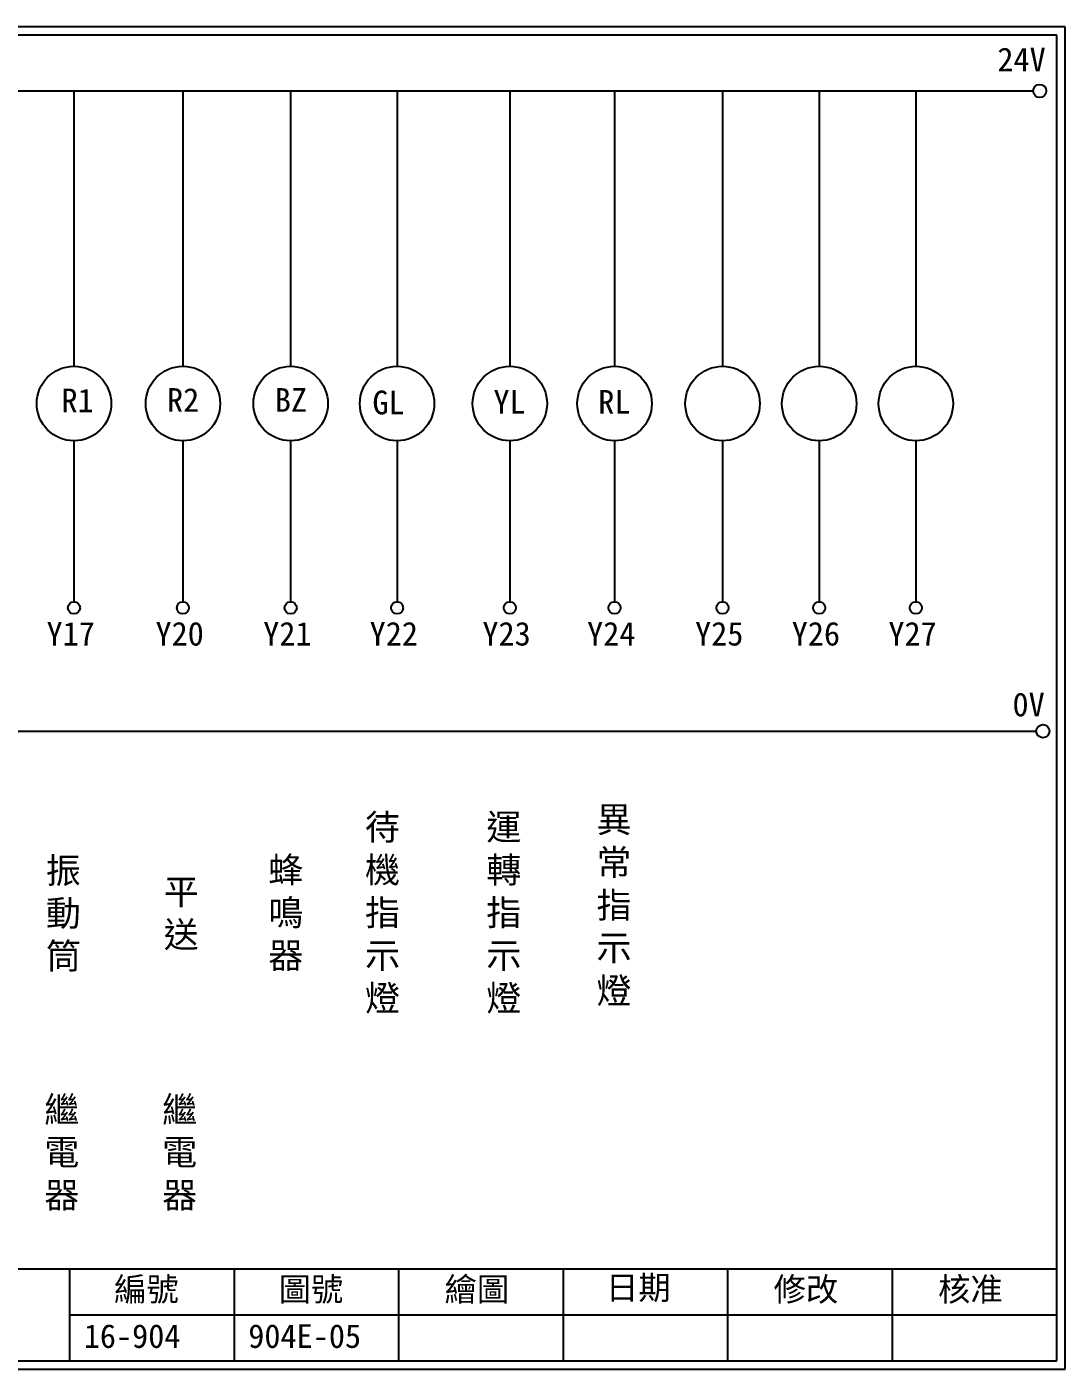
# Model space of a CAD drawing. Extents: x 889 to 1176, y 251 to 455.
# Drawn here: x 1018.3 to 1176.1, y 251.2 to 455.2 of the extents above; entities that cross this region are included whole.
import ezdxf

# ---------------------------------------------------------------- set-up
doc = ezdxf.new("R2010")
doc.units = 0
doc.layers.get('0').update_dxf_attribs({"linetype": 'CONTINUOUS'})
doc.layers.add('圖框層', color=7, linetype='CONTINUOUS')
doc.layers.add('標尺寸層', color=3, linetype='CONTINUOUS')
doc.styles.add('CNS', font='romanc.shx', dxfattribs={"bigfont": 'chineset.shx'})
doc.styles.add('STSL', font='kaiu.ttf')

msp = doc.modelspace()

# ---------------------------------------------------------------- linework, layer by layer
at = {"color": 0}
for centre in [(1172.21, 445.42), (1172.69, 348.15)]:
    msp.add_circle(centre, 1, dxfattribs=at)
at = {"layer": '圖框層', "color": 0}
for p, q in [((1176.07, 455.16), (889.07, 455.16)), ((1176.07, 251.2), (1176.07, 455.16)), ((1174.82, 453.91), (890.32, 453.91)), ((1174.82, 252.44), (1174.82, 453.91)), ((890.32, 266.44), (1174.82, 266.44)), ((1024.82, 252.44), (1024.82, 266.44)), ((1049.82, 252.44), (1049.82, 266.44)), ((1074.82, 252.44), (1074.82, 266.44)), ((1099.82, 252.44), (1099.82, 266.44)), ((1124.82, 252.44), (1124.82, 266.44)), ((1149.82, 252.44), (1149.82, 266.44)), ((1024.82, 259.44), (1174.82, 259.44)), ((889.07, 251.2), (1176.07, 251.2)), ((890.32, 252.44), (1174.82, 252.44))]:
    msp.add_line(p, q, dxfattribs=at)
at = {"layer": '標尺寸層', "color": 0}
for p, q in [((893.61, 445.42), (1171.21, 445.42)), ((1025.44, 445.42), (1025.44, 403.59)), ((1042, 445.42), (1042, 403.59)), ((1058.37, 445.42), (1058.37, 403.59)), ((1074.54, 445.42), (1074.54, 403.59)), ((1091.68, 445.42), (1091.68, 403.59)), ((1107.59, 445.42), (1107.59, 403.59)), ((1124, 445.42), (1124, 403.59)), ((1138.69, 445.42), (1138.69, 403.59)), ((1153.38, 445.42), (1153.38, 403.59)), ((1025.44, 392.26), (1025.44, 367.81)), ((1042, 392.26), (1042, 367.81)), ((1058.37, 392.26), (1058.37, 367.81)), ((1074.54, 392.26), (1074.54, 367.81)), ((1091.68, 392.26), (1091.68, 367.81)), ((1107.59, 392.26), (1107.59, 367.81)), ((1124, 392.26), (1124, 367.81)), ((1138.69, 392.26), (1138.69, 367.81)), ((1153.38, 392.26), (1153.38, 367.81)), ((893.82, 348.15), (1171.69, 348.15))]:
    msp.add_line(p, q, dxfattribs=at)
for centre, radius in [((1025.44, 397.92), 5.66), ((1042, 397.92), 5.66), ((1058.37, 397.92), 5.66), ((1074.54, 397.92), 5.66), ((1091.68, 397.92), 5.66), ((1107.59, 397.92), 5.66), ((1124, 397.92), 5.66), ((1138.69, 397.92), 5.66), ((1153.38, 397.92), 5.66), ((1025.44, 366.89), 0.92), ((1042, 366.89), 0.92), ((1058.37, 366.89), 0.92), ((1074.54, 366.89), 0.92), ((1091.68, 366.89), 0.92), ((1107.59, 366.89), 0.92), ((1124, 366.89), 0.92), ((1138.69, 366.89), 0.92), ((1153.38, 366.89), 0.92)]:
    msp.add_circle(centre, radius, dxfattribs=at)

# ---------------------------------------------------------------- texts
at = {"layer": '圖框層', "color": 0, "style": 'STSL'}
for s, p in [('24V', (1165.77, 448.41)), ('R1', (1023.54, 396.6)), ('R2', (1039.58, 396.67)), ('BZ', (1055.96, 396.67)), ('GL', (1070.8, 396.29)), ('YL', (1089.19, 396.38)), ('RL', (1105.11, 396.38)), ('Y17', (1021.27, 361.15)), ('Y20', (1037.83, 361.15)), ('Y21', (1054.2, 361.15)), ('Y22', (1070.37, 361.15)), ('Y23', (1087.51, 361.15)), ('Y24', (1103.42, 361.15)), ('Y25', (1119.83, 361.15)), ('Y26', (1134.52, 361.15)), ('Y27', (1149.21, 361.15)), ('0V', (1168.07, 350.4)), ('編號', (1031.54, 261.53)), ('圖號', (1056.54, 261.53)), ('繪圖', (1081.76, 261.53)), ('日期', (1106.29, 261.78)), ('修改', (1131.76, 261.53)), ('核准', (1156.76, 261.53)), ('16-904', (1026.93, 254.42)), ('904E-05', (1051.93, 254.42))]:
    msp.add_text(s, height=3.6, dxfattribs=at).set_placement(p)
at = {"layer": '標尺寸層', "color": 0, "char_height": 3.9, "attachment_point": 5, "style": 'CNS'}
for s, insert, width in [('{\\fDFKai-SB|b0|i0|c136|p65;異常指示燈}', (1107.51, 321.51), 2.8481), ('{\\fDFKai-SB|b0|i0|c136|p65;待機指示燈}', (1072.33, 320.36), 2.8481), ('{\\fDFKai-SB|b0|i0|c136|p65;運轉指示燈}', (1090.76, 320.36), 2.8481), ('{\\fDFKai-SB|b0|i0|c136|p65;振動筒}', (1023.83, 320.26), 2.8481), ('{\\fDFKai-SB|b0|i0|c136|p65;蜂鳴器}', (1057.63, 320.36), 2.8481), ('{\\fDFKai-SB|b0|i0|c136|p65;平送}', (1041.74, 320.26), 2.8481), ('{\\fDFKai-SB|b0|i0|c136|p65;繼電器}', (1023.59, 283.94), 8.6627), ('{\\fDFKai-SB|b0|i0|c136|p65;繼電器}', (1041.5, 283.94), 8.6627)]:
    msp.add_mtext(s, dxfattribs=dict(at, insert=insert, width=width))

doc.saveas('drawing.dxf')
